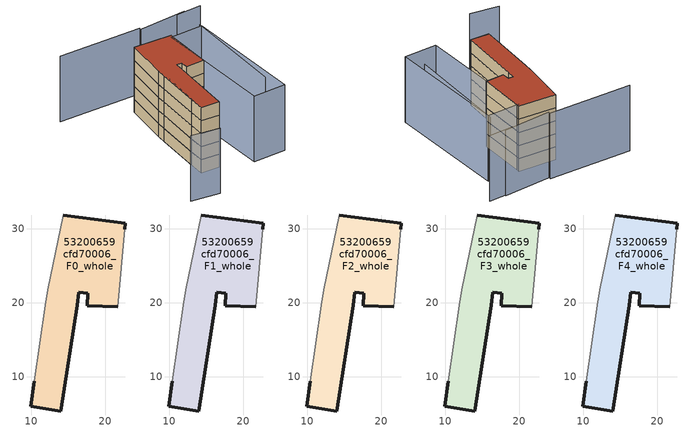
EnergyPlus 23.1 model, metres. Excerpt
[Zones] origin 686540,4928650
53200659cfd70006_F0_whole
 floor ground (EU_floor_Construction): 22.69,30.73 22.58,29.91 21.65,19.43 17.52,19.59 17.62,21.27 16.4,21.43 16.17,19.64 13.99,5.36 9.9,5.98 10.39,9.37 11.88,19.67 12.18,21.72 14.3,31.85 z0
 wall outside (EU_wall_Construction): 22.58,29.91 22.69,30.73 14.3,31.85 / 10.39,9.37 9.9,5.98 13.99,5.36 16.17,19.64 16.4,21.43 17.62,21.27 17.52,19.59 21.65,19.43 z0:3
 wall adiabatic (EU_wall_Construction): 14.3,31.85 12.18,21.72 11.88,19.67 10.39,9.37 / 21.65,19.43 22.58,29.91 z0:3
53200659cfd70006_F1_whole
 floor to 53200659cfd70006_F0_whole (EU_floor_Construction): 22.69,30.73 22.58,29.91 21.65,19.43 17.52,19.59 17.62,21.27 16.4,21.43 16.17,19.64 13.99,5.36 9.9,5.98 10.39,9.37 11.88,19.67 12.18,21.72 14.3,31.85 z3
 wall outside (EU_wall_Construction): 22.58,29.91 22.69,30.73 14.3,31.85 / 10.39,9.37 9.9,5.98 13.99,5.36 16.17,19.64 16.4,21.43 17.62,21.27 17.52,19.59 21.65,19.43 z3:6
 wall adiabatic (EU_wall_Construction): 14.3,31.85 12.18,21.72 11.88,19.67 10.39,9.37 / 21.65,19.43 22.58,29.91 z3:6
53200659cfd70006_F2_whole
 floor to 53200659cfd70006_F1_whole (EU_floor_Construction): 22.69,30.73 22.58,29.91 21.65,19.43 17.52,19.59 17.62,21.27 16.4,21.43 16.17,19.64 13.99,5.36 9.9,5.98 10.39,9.37 11.88,19.67 12.18,21.72 14.3,31.85 z6
 wall outside (EU_wall_Construction): 22.58,29.91 22.69,30.73 14.3,31.85 / 10.39,9.37 9.9,5.98 13.99,5.36 16.17,19.64 16.4,21.43 17.62,21.27 17.52,19.59 21.65,19.43 z6:9
 wall adiabatic (EU_wall_Construction): 14.3,31.85 12.18,21.72 11.88,19.67 10.39,9.37 / 21.65,19.43 22.58,29.91 z6:9
53200659cfd70006_F3_whole
 floor to 53200659cfd70006_F2_whole (EU_floor_Construction): 22.69,30.73 22.58,29.91 21.65,19.43 17.52,19.59 17.62,21.27 16.4,21.43 16.17,19.64 13.99,5.36 9.9,5.98 10.39,9.37 11.88,19.67 12.18,21.72 14.3,31.85 z9
 wall outside (EU_wall_Construction): 22.58,29.91 22.69,30.73 14.3,31.85 / 10.39,9.37 9.9,5.98 13.99,5.36 16.17,19.64 16.4,21.43 17.62,21.27 17.52,19.59 21.65,19.43 z9:12
 wall adiabatic (EU_wall_Construction): 14.3,31.85 12.18,21.72 11.88,19.67 10.39,9.37 / 21.65,19.43 22.58,29.91 z9:12
53200659cfd70006_F4_whole
 floor to 53200659cfd70006_F3_whole (EU_floor_Construction): 22.69,30.73 22.58,29.91 21.65,19.43 17.52,19.59 17.62,21.27 16.4,21.43 16.17,19.64 13.99,5.36 9.9,5.98 10.39,9.37 11.88,19.67 12.18,21.72 14.3,31.85 z12
 wall outside (EU_wall_Construction): 22.58,29.91 22.69,30.73 14.3,31.85 / 10.39,9.37 9.9,5.98 13.99,5.36 16.17,19.64 16.4,21.43 17.62,21.27 17.52,19.59 21.65,19.43 z12:15
 wall adiabatic (EU_wall_Construction): 14.3,31.85 12.18,21.72 11.88,19.67 10.39,9.37 / 21.65,19.43 22.58,29.91 z12:15
 roof outside (EU_roof_Construction): 13.99,5.36 16.17,19.64 16.4,21.43 17.62,21.27 17.52,19.59 21.65,19.43 22.58,29.91 22.69,30.73 14.3,31.85 12.18,21.72 11.88,19.67 10.39,9.37 9.9,5.98 z15
shading: 1.67,-0.87 7.91,-2.31 / 14.3,31.85 10.32,8.95 / 26.87,6.83 29.56,30.28 / 19.58,36.61 0.89,38.47 / 34.05,35.61 28.53,35.96 / 30.35,36.04 19.59,36.19 / 29.54,29.67 28.08,2.22 / 28.08,2.22 20.69,2.61 / 20.69,2.61 22.15,30.06 / 22.15,30.06 29.54,29.67 z0:15
[Building]
EU S2 Campaign: North Axis=0; Terrain=City; Solar Distribution=FullExterior
[Site:Location]
Bologna: Latitude=44.5; Longitude=11.25; Time Zone=1; Elevation=37
[SizingPeriod:WeatherFileDays]
AnnualSizingPeriod: Begin Month=1; Begin Day of Month=1; End Month=12; End Day of Month=31; Day of Week for Start Day=Monday; Use Weather File Daylight Saving Period=No; Use Weather File Rain and Snow Indicators=No
[MATERIAL]
EU_InternalMass_Material: Roughness=MediumRough; Thickness=0.1; Conductivity=1; Density=1800; Specific Heat=900; Thermal Absorptance=0.9; Solar Absorptance=0.7; Visible Absorptance=0.7
[MATERIAL:NOMASS] Roughness=MediumRough; Thermal Absorptance=0.9; Solar Absorptance=0.7; Visible Absorptance=0.7
Name | Thermal Resistance
EU_wall_NoMass | 0.905828
EU_roof_NoMass | 0.37593
EU_floor_NoMass | 0.67114
[CONSTRUCTION]
EU_wall_Construction: EU_wall_NoMass
EU_roof_Construction: EU_roof_NoMass
EU_floor_Construction: EU_floor_NoMass
EU_InternalMass_Construction: EU_InternalMass_Material
[ZONE] Type=1; Multiplier=1; Ceiling Height=autocalculate; Floor Area=autocalculate; Part of Total Floor Area=Yes
Name | Volume
53200659cfd70006_F0_whole | 494.668
53200659cfd70006_F1_whole; 53200659cfd70006_F2_whole; 53200659cfd70006_F3_whole; 53200659cfd70006_F4_whole | 494.667
[INTERNALMASS] Construction=EU_InternalMass_Construction; Surface Area=164.889
Name | Zone or ZoneList
53200659cfd70006_F0_whole_EU_InternalMass | 53200659cfd70006_F0_whole
53200659cfd70006_F1_whole_EU_InternalMass | 53200659cfd70006_F1_whole
53200659cfd70006_F2_whole_EU_InternalMass | 53200659cfd70006_F2_whole
53200659cfd70006_F3_whole_EU_InternalMass | 53200659cfd70006_F3_whole
53200659cfd70006_F4_whole_EU_InternalMass | 53200659cfd70006_F4_whole
[OTHEREQUIPMENT] Fuel Type=Electricity; Design Level Calculation Method=Watts/Area; Power per Zone Floor Area=1; Fraction Latent=0; Fraction Radiant=0; Fraction Lost=0; Carbon Dioxide Generation Rate=0; EndUse Subcategory=EU_Step8_InternalGains
Name | Zone or ZoneList or Space or SpaceList | Schedule
EU_Step8_InternalGain_53200659cfd70006_F0_whole_f000 | 53200659cfd70006_F0_whole | EU_Step8_GainSchedule_53200659cfd70006_F0_whole_f000
EU_Step8_InternalGain_53200659cfd70006_F1_whole_f000 | 53200659cfd70006_F1_whole | EU_Step8_GainSchedule_53200659cfd70006_F1_whole_f000
EU_Step8_InternalGain_53200659cfd70006_F2_whole_f000 | 53200659cfd70006_F2_whole | EU_Step8_GainSchedule_53200659cfd70006_F2_whole_f000
EU_Step8_InternalGain_53200659cfd70006_F3_whole_f000 | 53200659cfd70006_F3_whole | EU_Step8_GainSchedule_53200659cfd70006_F3_whole_f000
EU_Step8_InternalGain_53200659cfd70006_F4_whole_f000 | 53200659cfd70006_F4_whole | EU_Step8_GainSchedule_53200659cfd70006_F4_whole_f000
[ZONEVENTILATION:DESIGNFLOWRATE] Schedule=EU_AlwaysOn; Design Flow Rate Calculation Method=AirChanges/Hour; Air Changes per Hour=0.73129; Ventilation Type=Natural; Fan Pressure Rise=0; Fan Total Efficiency=1; Constant Term Coefficient=1; Temperature Term Coefficient=0; Velocity Term Coefficient=0; Velocity Squared Term Coefficient=0; Minimum Indoor Temperature=-100; Maximum Indoor Temperature=100; Delta Temperature=-100; Minimum Outdoor Temperature=-100; Maximum Outdoor Temperature=100; Maximum Wind Speed=40
Name | Zone or ZoneList or Space or SpaceList
EU_ConstantAir_53200659cfd70006_F0_whole | 53200659cfd70006_F0_whole
EU_ConstantAir_53200659cfd70006_F1_whole | 53200659cfd70006_F1_whole
EU_ConstantAir_53200659cfd70006_F2_whole | 53200659cfd70006_F2_whole
EU_ConstantAir_53200659cfd70006_F3_whole | 53200659cfd70006_F3_whole
EU_ConstantAir_53200659cfd70006_F4_whole | 53200659cfd70006_F4_whole
[HVACTEMPLATE:THERMOSTAT] Constant Heating Setpoint=20; Constant Cooling Setpoint=50
EU_HeatOnly_53200659cfd70006_F0_whole; EU_HeatOnly_53200659cfd70006_F1_whole; EU_HeatOnly_53200659cfd70006_F2_whole; EU_HeatOnly_53200659cfd70006_F3_whole; EU_HeatOnly_53200659cfd70006_F4_whole
[HVACTEMPLATE:ZONE:IDEALLOADSAIRSYSTEM] System Availability Schedule=EU_AlwaysOn; Maximum Heating Supply Air Temperature=50; Minimum Cooling Supply Air Temperature=13; Maximum Heating Supply Air Humidity Ratio=0.0156; Minimum Cooling Supply Air Humidity Ratio=0.0077; Heating Limit=NoLimit; Cooling Limit=NoLimit; Heating Availability Schedule=EU_AlwaysOn; Cooling Availability Schedule=EU_CoolingOff; Dehumidification Control Type=ConstantSensibleHeatRatio; Cooling Sensible Heat Ratio=0.7; Dehumidification Setpoint=60; Humidification Control Type=None; Humidification Setpoint=30; Outdoor Air Method=None; Outdoor Air Flow Rate per Person=0.00944; Outdoor Air Flow Rate per Zone Floor Area=0; Outdoor Air Flow Rate per Zone=0; Demand Controlled Ventilation Type=None; Outdoor Air Economizer Type=NoEconomizer; Heat Recovery Type=None; Sensible Heat Recovery Effectiveness=0.7; Latent Heat Recovery Effectiveness=0.65
Name | Template Thermostat
53200659cfd70006_F0_whole | EU_HeatOnly_53200659cfd70006_F0_whole
53200659cfd70006_F1_whole | EU_HeatOnly_53200659cfd70006_F1_whole
53200659cfd70006_F2_whole | EU_HeatOnly_53200659cfd70006_F2_whole
53200659cfd70006_F3_whole | EU_HeatOnly_53200659cfd70006_F3_whole
53200659cfd70006_F4_whole | EU_HeatOnly_53200659cfd70006_F4_whole
[SIZING:ZONE] Zone Cooling Design Supply Air Temperature Input Method=SupplyAirTemperature; Zone Cooling Design Supply Air Temperature=13; Zone Heating Design Supply Air Temperature Input Method=SupplyAirTemperature; Zone Heating Design Supply Air Temperature=50; Zone Cooling Design Supply Air Humidity Ratio=0.008; Zone Heating Design Supply Air Humidity Ratio=0.008; Cooling Design Air Flow Method=DesignDay; Cooling Design Air Flow Rate=0; Cooling Minimum Air Flow per Zone Floor Area=0.000762; Cooling Minimum Air Flow=0; Cooling Minimum Air Flow Fraction=0.2; Heating Design Air Flow Method=DesignDay; Heating Design Air Flow Rate=0; Heating Maximum Air Flow per Zone Floor Area=0.002032; Heating Maximum Air Flow=0.141576; Heating Maximum Air Flow Fraction=0.3; Account for Dedicated Outdoor Air System=No; Dedicated Outdoor Air System Control Strategy=NeutralSupplyAir; Dedicated Outdoor Air Low Setpoint Temperature for Design=autosize; Dedicated Outdoor Air High Setpoint Temperature for Design=autosize; Zone Load Sizing Method=Sensible Load Only No Latent Load; Zone Latent Cooling Design Supply Air Humidity Ratio Input Method=HumidityRatioDifference; Zone Cooling Design Supply Air Humidity Ratio Difference=0.005; Zone Latent Heating Design Supply Air Humidity Ratio Input Method=HumidityRatioDifference; Zone Humidification Design Supply Air Humidity Ratio Difference=0.005
53200659cfd70006_F0_whole; 53200659cfd70006_F1_whole; 53200659cfd70006_F2_whole; 53200659cfd70006_F3_whole; 53200659cfd70006_F4_whole
[SCHEDULE:CONSTANT]
Name | Hourly Value
EU_AlwaysOn | 1
EU_CoolingOff | 0
[SCHEDULE:FILE] Column Number=1; Rows to Skip at Top=0; Number of Hours of Data=8760; Column Separator=Comma; Interpolate to Timestep=No; Minutes per Item=60; Adjust Schedule for Daylight Savings=Yes
Name | File
EU_Step8_GainSchedule_53200659cfd70006_F0_whole_f000 | ../../schedules/53200659cfd70006/53200659cfd70006_F0_whole_f000_gain.csv
EU_Step8_GainSchedule_53200659cfd70006_F1_whole_f000 | ../../schedules/53200659cfd70006/53200659cfd70006_F1_whole_f000_gain.csv
EU_Step8_GainSchedule_53200659cfd70006_F2_whole_f000 | ../../schedules/53200659cfd70006/53200659cfd70006_F2_whole_f000_gain.csv
EU_Step8_GainSchedule_53200659cfd70006_F3_whole_f000 | ../../schedules/53200659cfd70006/53200659cfd70006_F3_whole_f000_gain.csv
EU_Step8_GainSchedule_53200659cfd70006_F4_whole_f000 | ../../schedules/53200659cfd70006/53200659cfd70006_F4_whole_f000_gain.csv
